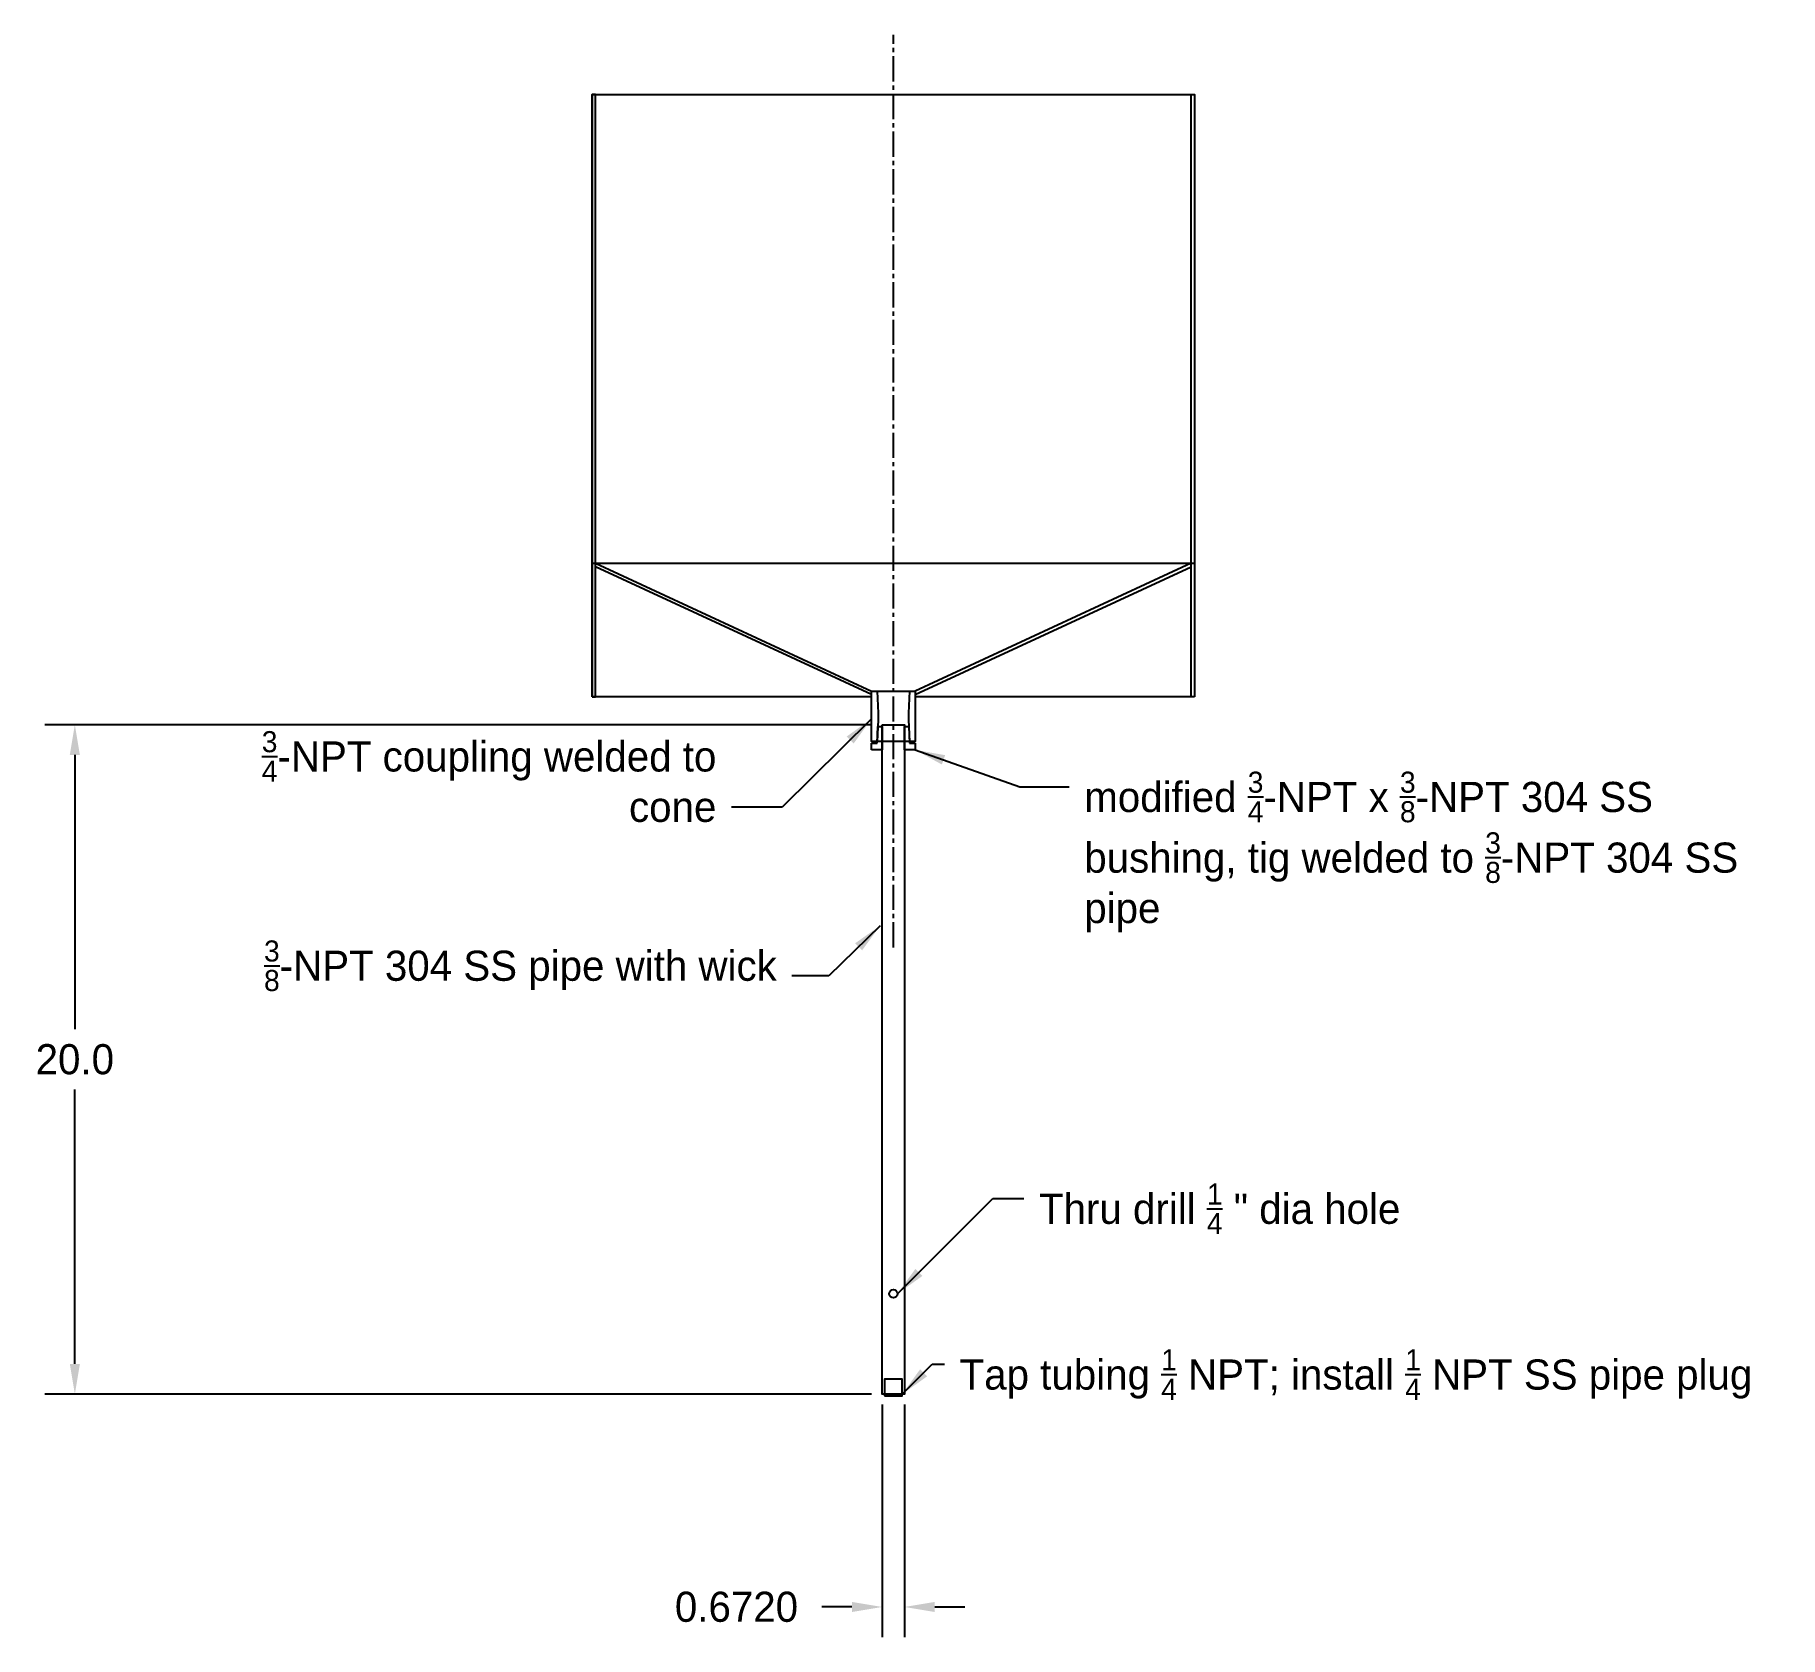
# Model space of a CAD drawing. Header units: inches. Extents: x 8.3 to 60.4, y -17.9 to 30.
import ezdxf

# ---------------------------------------------------------------- set-up
doc = ezdxf.new("R2010")
doc.units = ezdxf.units.IN
doc.header["$MEASUREMENT"] = 0
doc.linetypes.add('CENTER2', pattern=[1.125, 0.75, -0.125, 0.125, -0.125])
doc.layers.add('Dems', color=7, linetype='Continuous')
doc.dimstyles.get("Standard").update_dxf_attribs({"dimtxt": 0.18, "dimasz": 0.18, "dimexe": 0.18, "dimexo": 0.0625, "dimgap": 0.09, "dimtad": 0, "dimtih": 1, "dimtoh": 1, "dimdec": 4, "dimzin": 0, "dimdsep": 46, "dimtxsty": 'Standard', "dimcen": 0.09, "dimadec": 0, "dimazin": 0, "dimtfac": 1, "dimtdec": 4, "dimtofl": 0, "dimtmove": 0, "dimatfit": 3, "dimfxl": 0, "dimtolj": 1, "dimtzin": 0, "dimarcsym": 0})

# ---------------------------------------------------------------- blocks, each defined once
blk = doc.blocks.new('*D4')
at = {"layer": 'Defpoints', "color": 0}
for p in [(33.597, 9.347), (9.483, -10.653), (33.597, -10.653)]:
    blk.add_point(p, dxfattribs=at)
at = {"layer": 'Dems', "color": 0, "lineweight": -2}
for p, q in [((33.284, 9.347), (8.583, 9.347)), ((9.483, 8.447), (9.483, 0.247)), ((9.483, -9.753), (9.483, -1.553)), ((33.284, -10.653), (8.583, -10.653))]:
    blk.add_line(p, q, dxfattribs=at)
at = {"layer": 'Dems', "color": 0}
for points in [[(9.333, 8.447), (9.633, 8.447), (9.483, 9.347)], [(9.333, -9.753), (9.633, -9.753), (9.483, -10.653)]]:
    blk.add_solid(points, dxfattribs=at)
at = {"layer": 'Dems', "color": 0, "insert": (9.483, -0.653), "char_height": 0.9, "attachment_point": 5}
blk.add_mtext('\\A1;20.0', dxfattribs=at)
blk = doc.blocks.new('*D5')
at = {"layer": 'Defpoints', "color": 0}
for p in [(33.597, -10.653), (34.269, -10.653), (33.597, -17.013)]:
    blk.add_point(p, dxfattribs=at)
at = {"layer": 'Dems', "color": 0, "lineweight": -2}
for p, q in [((33.597, -10.966), (33.597, -17.913)), ((34.269, -10.966), (34.269, -17.913)), ((32.697, -17.013), (31.797, -17.013)), ((35.169, -17.013), (36.069, -17.013))]:
    blk.add_line(p, q, dxfattribs=at)
at = {"layer": 'Dems', "color": 0}
for points in [[(32.697, -16.863), (32.697, -17.163), (33.597, -17.013)], [(35.169, -16.863), (35.169, -17.163), (34.269, -17.013)]]:
    blk.add_solid(points, dxfattribs=at)
at = {"layer": 'Dems', "color": 0, "insert": (29.247, -17.013), "char_height": 0.9, "attachment_point": 5}
blk.add_mtext('\\A1;0.6720', dxfattribs=at)

msp = doc.modelspace()

# ---------------------------------------------------------------- linework, layer by layer
at = {"linetype": 'CENTER2'}
msp.add_line((33.93288, 2.69309), (33.93288, 29.95843), dxfattribs=at)
for p, q in [((24.93288, 28.17669), (42.93288, 28.17669)), ((24.93288, 10.17669), (24.93288, 28.17669)), ((24.93288, 28.17669), (42.93288, 28.17669)), ((42.93288, 28.17669), (42.93288, 10.17669)), ((24.93288, 14.17669), (42.93288, 14.17669)), ((25.03288, 14.17669), (33.28288, 10.34634)), ((42.83288, 14.17669), (34.58288, 10.34634)), ((33.28288, 10.24615), (25.03288, 14.06649)), ((34.58288, 10.24615), (42.83288, 14.06644)), ((33.28288, 10.17669), (24.93288, 10.17669)), ((33.44788, 10.34669), (33.47788, 9.69669)), ((34.41788, 10.34669), (34.38788, 9.69669)), ((42.93288, 10.17669), (34.58288, 10.17669)), ((33.47788, 9.49669), (33.44788, 8.84669)), ((33.47788, 9.69669), (33.47788, 9.49669)), ((34.38788, 9.69669), (34.38788, 9.49669)), ((34.38788, 9.49669), (34.41788, 8.84669))]:
    msp.add_line(p, q)
for points in [[(24.93288, 10.17669), (25.03288, 10.17669), (25.03288, 28.17669), (24.93288, 28.17669)], [(42.93288, 10.17669), (42.83288, 10.17669), (42.83288, 28.17669), (42.93288, 28.17669)], [(33.28288, 10.34669), (34.58288, 10.34669), (34.58288, 8.84669), (33.28288, 8.84669)], [(33.59688, 9.34669), (34.26888, 9.34669), (34.26888, -10.65331), (33.59688, -10.65331)]]:
    msp.add_lwpolyline(points, close=True)
at = {"layer": 'Dems', "color": 1}
for p, q in [((33.44788, 8.79669), (33.47096, 9.29669)), ((33.47096, 9.29669), (33.59688, 9.29669)), ((33.59688, 9.29669), (33.59688, 8.59669)), ((34.26888, 8.59669), (34.26888, 9.29669)), ((34.26888, 9.29669), (34.3948, 9.29669)), ((34.3948, 9.29669), (34.41788, 8.79669)), ((33.28288, 8.59669), (33.28288, 8.79669)), ((33.28288, 8.79669), (33.44788, 8.79669)), ((33.59688, 8.59669), (33.28288, 8.59669)), ((34.58288, 8.59669), (34.26888, 8.59669)), ((34.41788, 8.79669), (34.58288, 8.79669)), ((34.58288, 8.79669), (34.58288, 8.59669))]:
    msp.add_line(p, q, dxfattribs=at)
at = {"layer": 'Dems'}
msp.add_lwpolyline([(33.66688, -10.70331), (34.19888, -10.70331), (34.19888, -10.20331), (33.66688, -10.20331)], close=True, dxfattribs=at)
msp.add_circle((33.93288, -7.65331), 0.125, dxfattribs=at)

# ---------------------------------------------------------------- texts
at = {"layer": 'Dems', "char_height": 0.9}
for s, insert, width, attachment_point in [('\\A1;{\\H0.7x;\\S3/4;}-NPT coupling welded to cone', (28.64662, 6.43041), 14.1497, 9), ('\\A1;modified {\\H0.7x;\\S3/4;}-NPT x {\\H0.7x;\\S3/8;}-NPT 304 SS bushing, tig welded to {\\H0.7x;\\S3/8;}-NPT 304 SS pipe', (39.6352, 7.9451), 20.6033, 1), ('\\A1;{\\H0.7x;\\S3/8;}-NPT 304 SS pipe with wick', (30.45108, 1.38997), 19.0947, 9), ('\\A1;Thru drill {\\H0.7x;\\S1/4;} " dia hole', (38.28272, -4.35973), 22.0286, 1), ('\\A1;Tap tubing {\\H0.7x;\\S1/4;} NPT; install {\\H0.7x;\\S1/4;} NPT SS pipe plug', (35.91098, -9.31218), 26.9772, 1)]:
    msp.add_mtext(s, dxfattribs=dict(at, insert=insert, width=width, attachment_point=attachment_point))

# ---------------------------------------------------------------- dimensions: what is measured, and where the dimension line sits
at = {"layer": 'Dems'}
dim = msp.add_linear_dim(base=(9.48265, -10.65331), p1=(33.59688, 9.34669), p2=(33.59688, -10.65331), angle=90, dimstyle='Standard', override={"dimscale": 5, "dimdec": 1}, dxfattribs=at)
dim.commit()
dim.dimension.update_dxf_attribs({"geometry": '*D4', "text_midpoint": (9.48265, -0.65331)})
dim = msp.add_linear_dim(base=(33.59688, -17.01346), p1=(34.26888, -10.65331), p2=(33.59688, -10.65331), dimstyle='Standard', override={"dimscale": 5}, dxfattribs=at)
dim.commit()
dim.dimension.update_dxf_attribs({"geometry": '*D5', "text_midpoint": (29.24688, -17.01346)})

# ---------------------------------------------------------------- leaders
at = {"layer": 'Dems', "annotation_type": 0, "has_hookline": 1}
for points, hookline_direction, text_width in [([(33.28087, 9.52245), (30.614, 6.88041), (29.09662, 6.88041)], 1, 11.85), ([(34.58288, 8.59669), (37.70882, 7.4951), (39.1852, 7.4951)], 0, 18.63), ([(33.53789, 3.34276), (32.00836, 1.83997), (30.90108, 1.83997)], 1, 17.88), ([(34.05788, -7.65331), (36.90785, -4.80973), (37.83272, -4.80973)], 0, 17.28), ([(34.19888, -10.65331), (35.09264, -9.76218), (35.46098, -9.76218)], 0, 24.51)]:
    msp.add_leader(points, dimstyle='Standard', override={"dimscale": 5, "dimgap": 0.09, "dimtad": 0}, dxfattribs=dict(at, hookline_direction=hookline_direction, text_width=text_width))

doc.saveas('drawing.dxf')
